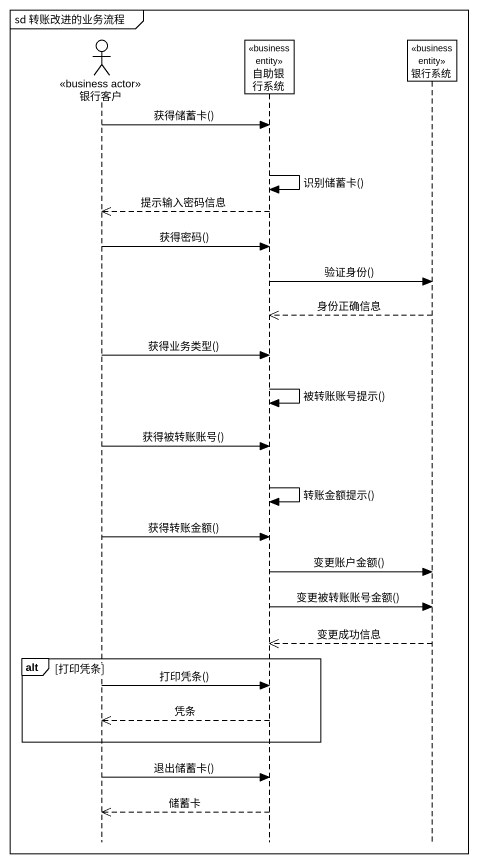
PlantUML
@startuml
mainframe sd 转账改进的业务流程
hide footbox
actor 银行客户 <<business actor>>
participant 自助银行系统 <<business entity>>
participant 银行系统 <<business entity>>

银行客户 -> 自助银行系统 : 获得储蓄卡()
自助银行系统 -> 自助银行系统 : 识别储蓄卡()
自助银行系统 -->> 银行客户 : 提示输入密码信息
银行客户 -> 自助银行系统 : 获得密码()
自助银行系统 -> 银行系统 : 验证身份()
银行系统 -->> 自助银行系统 : 身份正确信息
银行客户 -> 自助银行系统 : 获得业务类型()
自助银行系统 -> 自助银行系统 : 被转账账号提示()
银行客户 -> 自助银行系统 : 获得被转账账号()
自助银行系统 -> 自助银行系统 : 转账金额提示()
银行客户 -> 自助银行系统 : 获得转账金额()
自助银行系统 -> 银行系统 : 变更账户金额()
自助银行系统 -> 银行系统 : 变更被转账账号金额()
银行系统 -->> 自助银行系统 : 变更成功信息
alt 打印凭条
  银行客户 -> 自助银行系统 : 打印凭条()
  自助银行系统 -->> 银行客户 : 凭条
end
银行客户 -> 自助银行系统 : 退出储蓄卡()
自助银行系统 -->> 银行客户 : 储蓄卡
@enduml
